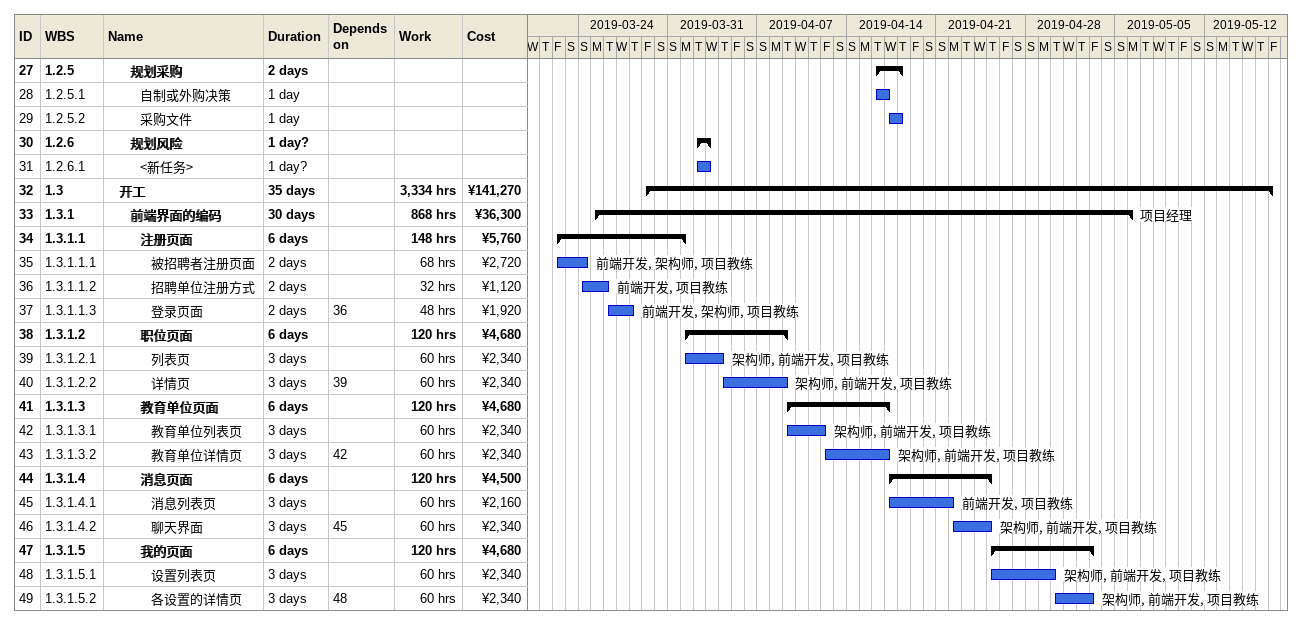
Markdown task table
| ID | WBS | Task | Duration | Start | Finish | Predecessors | Resources | Work (h) | Cost (¥) |
|---|---|---|---|---|---|---|---|---|---|
| 27 | 1.2.5 | **规划采购** | 2d | 2019-04-16 | 2019-04-18 |  |  |  |  |
| 28 | 1.2.5.1 | 自制或外购决策 | 1d | 2019-04-16 | 2019-04-17 |  |  |  |  |
| 29 | 1.2.5.2 | 采购文件 | 1d | 2019-04-17 | 2019-04-18 |  |  |  |  |
| 30 | 1.2.6 | **规划风险** | 1d? | 2019-04-02 | 2019-04-03 |  |  |  |  |
| 31 | 1.2.6.1 | <新任务> | 1d? | 2019-04-02 | 2019-04-03 |  |  |  |  |
| 32 | 1.3 | **开工** | 35d | 2019-03-29 | 2019-05-17 |  |  | 3334 | 141270 |
| 33 | 1.3.1 | **前端界面的编码** | 30d | 2019-03-25 | 2019-05-06 |  | 项目经理 | 868 | 36300 |
| 34 | 1.3.1.1 | **注册页面** | 6d | 2019-03-22 | 2019-04-01 |  |  | 148 | 5760 |
| 35 | 1.3.1.1.1 | 被招聘者注册页面 | 2d | 2019-03-22 | 2019-03-24 |  | 前端开发, 架构师, 项目教练 | 68 | 2720 |
| 36 | 1.3.1.1.2 | 招聘单位注册方式 | 2d | 2019-03-24 | 2019-03-26 |  | 前端开发, 项目教练 | 32 | 1120 |
| 37 | 1.3.1.1.3 | 登录页面 | 2d | 2019-03-26 | 2019-03-28 | 36 | 前端开发, 架构师, 项目教练 | 48 | 1920 |
| 38 | 1.3.1.2 | **职位页面** | 6d | 2019-04-01 | 2019-04-09 |  |  | 120 | 4680 |
| 39 | 1.3.1.2.1 | 列表页 | 3d | 2019-04-01 | 2019-04-04 |  | 架构师, 前端开发, 项目教练 | 60 | 2340 |
| 40 | 1.3.1.2.2 | 详情页 | 3d | 2019-04-04 | 2019-04-09 | 39 | 架构师, 前端开发, 项目教练 | 60 | 2340 |
| 41 | 1.3.1.3 | **教育单位页面** | 6d | 2019-04-09 | 2019-04-17 |  |  | 120 | 4680 |
| 42 | 1.3.1.3.1 | 教育单位列表页 | 3d | 2019-04-09 | 2019-04-12 |  | 架构师, 前端开发, 项目教练 | 60 | 2340 |
| 43 | 1.3.1.3.2 | 教育单位详情页 | 3d | 2019-04-12 | 2019-04-17 | 42 | 架构师, 前端开发, 项目教练 | 60 | 2340 |
| 44 | 1.3.1.4 | **消息页面** | 6d | 2019-04-17 | 2019-04-25 |  |  | 120 | 4500 |
| 45 | 1.3.1.4.1 | 消息列表页 | 3d | 2019-04-17 | 2019-04-22 |  | 前端开发, 项目教练 | 60 | 2160 |
| 46 | 1.3.1.4.2 | 聊天界面 | 3d | 2019-04-22 | 2019-04-25 | 45 | 架构师, 前端开发, 项目教练 | 60 | 2340 |
| 47 | 1.3.1.5 | **我的页面** | 6d | 2019-04-25 | 2019-05-03 |  |  | 120 | 4680 |
| 48 | 1.3.1.5.1 | 设置列表页 | 3d | 2019-04-25 | 2019-04-30 |  | 架构师, 前端开发, 项目教练 | 60 | 2340 |
| 49 | 1.3.1.5.2 | 各设置的详情页 | 3d | 2019-04-30 | 2019-05-03 | 48 | 架构师, 前端开发, 项目教练 | 60 | 2340 |
